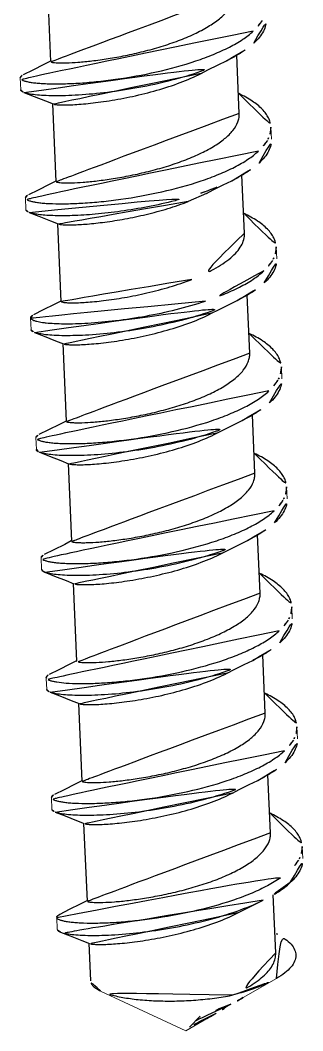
# Model space of a CAD drawing. Extents: x 16296675204 to 16296683393, y -37409618576 to -37409617244.
# Drawn here: x 16296676157.02 to 16296676161.57, y -37409618130.08 to -37409618113.81 of the extents above; entities that cross this region are included whole.
import ezdxf

# ---------------------------------------------------------------- set-up
doc = ezdxf.new("R2010")
doc.units = 0
doc.header["$LTSCALE"] = 10
doc.header["$MEASUREMENT"] = 0
doc.linetypes.add('ACAD_ISO02W100', pattern=[15, 12, -3])
doc.layers.get('0').update_dxf_attribs({"linetype": 'CONTINUOUS'})
doc.layers.add('虚线', color=8, linetype='ACAD_ISO02W100', lineweight=20)

msp = doc.modelspace()

# ---------------------------------------------------------------- linework, layer by layer
at = {"color": 7, "linetype": 'Continuous'}
for p, q in [((16296676157.450951, -37409618113.226112), (16296676157.50528, -37409618114.476593)), ((16296676160.544399, -37409618115.311722), (16296676160.5037, -37409618114.375137)), ((16296676157.42255, -37409618115.111633), (16296676157.54435, -37409618115.160637)), ((16296676157.53484, -37409618115.156807), (16296676157.58917, -37409618116.407288)), ((16296676160.628281, -37409618117.242416), (16296676160.58754, -37409618116.304619)), ((16296676160.01528, -37409618116.599564), (16296676159.72393, -37409618116.729362)), ((16296676157.502729, -37409618117.040848), (16296676157.628229, -37409618117.091316)), ((16296676157.618719, -37409618117.087502), (16296676157.67305, -37409618118.337982)), ((16296676160.71217, -37409618119.173111), (16296676160.671471, -37409618118.236443)), ((16296676157.586611, -37409618118.971542), (16296676157.71212, -37409618119.022018)), ((16296676157.7026, -37409618119.018204), (16296676157.756941, -37409618120.268677)), ((16296676160.796049, -37409618121.103798), (16296676160.75536, -37409618120.167343)), ((16296676157.6705, -37409618120.902237), (16296676157.796, -37409618120.952713)), ((16296676157.786489, -37409618120.948883), (16296676157.84082, -37409618122.199371)), ((16296676160.87993, -37409618123.034492), (16296676160.839211, -37409618122.097214)), ((16296676157.360161, -37409618122.655472), (16296676157.368589, -37409618122.673233)), ((16296676157.368589, -37409618122.673233), (16296676157.41239, -37409618122.698929)), ((16296676157.754379, -37409618122.832932), (16296676157.87989, -37409618122.883408)), ((16296676157.870371, -37409618122.879578), (16296676157.924709, -37409618124.130058)), ((16296676157.930731, -37409618124.136658), (16296676157.924709, -37409618124.130058)), ((16296676160.96382, -37409618124.965187), (16296676160.92312, -37409618124.028519)), ((16296676157.44409, -37409618124.410858), (16296676157.435659, -37409618124.393097)), ((16296676157.83827, -37409618124.763618), (16296676157.96377, -37409618124.814087)), ((16296676157.95426, -37409618124.810272), (16296676158.008591, -37409618126.060753)), ((16296676161.047701, -37409618126.895882), (16296676161.007021, -37409618125.959427)), ((16296676157.92215, -37409618126.694313), (16296676158.047661, -37409618126.744789)), ((16296676158.038139, -37409618126.740967), (16296676158.09247, -37409618127.991447)), ((16296676161.13159, -37409618128.826576), (16296676161.09091, -37409618127.890343)), ((16296676158.006041, -37409618128.625008), (16296676158.13154, -37409618128.675484)), ((16296676158.12203, -37409618128.671661), (16296676158.14826, -37409618129.275436)), ((16296676160.23414, -37409618129.731667), (16296676160.40694, -37409618129.651283)), ((16296676159.742479, -37409618130.021362), (16296676159.916969, -37409618129.843277)), ((16296676159.9499, -37409618129.865768), (16296676160.03895, -37409618129.823288)), ((16296676160.03895, -37409618129.823288), (16296676160.23414, -37409618129.731667)), ((16296676160.17186, -37409618129.799347), (16296676160.164619, -37409618129.803513)), ((16296676159.924021, -37409618129.878273), (16296676159.842581, -37409618129.917908)), ((16296676159.924021, -37409618129.878273), (16296676159.9499, -37409618129.865768))]:
    msp.add_line(p, q, dxfattribs=at)
for points in [[(16296676157.503441, -37409618114.472961), (16296676157.3972, -37409618114.52684), (16296676157.219669, -37409618114.615448), (16296676157.064501, -37409618114.691818)], [(16296676159.931391, -37409618114.668877), (16296676160.040689, -37409618114.613472), (16296676160.202181, -37409618114.532913), (16296676160.340771, -37409618114.464729)], [(16296676157.07683, -37409618114.976151), (16296676157.240219, -37409618115.039619), (16296676157.42255, -37409618115.111633)], [(16296676157.58732, -37409618116.403664), (16296676157.481079, -37409618116.457527), (16296676157.30356, -37409618116.546143), (16296676157.14838, -37409618116.622513)], [(16296676160.01528, -37409618116.599564), (16296676160.124571, -37409618116.544167), (16296676160.28607, -37409618116.463608), (16296676160.42465, -37409618116.395416)], [(16296676157.16074, -37409618116.906853), (16296676157.31827, -37409618116.968033), (16296676157.502729, -37409618117.040848)], [(16296676157.671209, -37409618118.334351), (16296676157.56496, -37409618118.388229), (16296676157.38744, -37409618118.476837), (16296676157.232269, -37409618118.5532)], [(16296676160.099159, -37409618118.530258), (16296676160.20846, -37409618118.474854), (16296676160.369949, -37409618118.394302), (16296676160.508539, -37409618118.326111)], [(16296676157.244619, -37409618118.837547), (16296676157.402149, -37409618118.898727), (16296676157.586611, -37409618118.971542)], [(16296676157.755091, -37409618120.265053), (16296676157.648849, -37409618120.318916), (16296676157.471331, -37409618120.407516), (16296676157.316151, -37409618120.483887)], [(16296676160.18305, -37409618120.460953), (16296676160.292339, -37409618120.405548), (16296676160.45384, -37409618120.324997), (16296676160.592421, -37409618120.256813)], [(16296676157.32851, -37409618120.768227), (16296676157.48604, -37409618120.829422), (16296676157.6705, -37409618120.902237)], [(16296676157.83898, -37409618122.19574), (16296676157.732731, -37409618122.249619), (16296676157.55521, -37409618122.338219), (16296676157.40004, -37409618122.414589)], [(16296676160.26693, -37409618122.391647), (16296676160.37623, -37409618122.336243), (16296676160.53772, -37409618122.255676), (16296676160.67631, -37409618122.1875)], [(16296676157.41239, -37409618122.698929), (16296676157.56992, -37409618122.760109), (16296676157.754379, -37409618122.832932)], [(16296676157.922859, -37409618124.126427), (16296676157.81662, -37409618124.180313), (16296676157.639099, -37409618124.268913), (16296676157.483919, -37409618124.345284)], [(16296676160.350821, -37409618124.322342), (16296676160.46011, -37409618124.266937), (16296676160.621611, -37409618124.186378), (16296676160.760189, -37409618124.118187)], [(16296676157.496281, -37409618124.629623), (16296676157.653799, -37409618124.690804), (16296676157.83827, -37409618124.763618)], [(16296676158.00675, -37409618126.057121), (16296676157.900499, -37409618126.111), (16296676157.72298, -37409618126.199608), (16296676157.56781, -37409618126.275978)], [(16296676160.4347, -37409618126.253029), (16296676160.544001, -37409618126.197632), (16296676160.70549, -37409618126.117073), (16296676160.84408, -37409618126.048889)], [(16296676157.58016, -37409618126.560318), (16296676157.73769, -37409618126.621498), (16296676157.92215, -37409618126.694313)], [(16296676158.09063, -37409618127.987823), (16296676157.98439, -37409618128.041687), (16296676157.80687, -37409618128.130302), (16296676157.65169, -37409618128.206673)], [(16296676160.518591, -37409618128.183723), (16296676160.62788, -37409618128.128326), (16296676160.789379, -37409618128.047768), (16296676160.927959, -37409618127.979584)], [(16296676157.664049, -37409618128.491013), (16296676157.821581, -37409618128.552193), (16296676158.006041, -37409618128.625008)]]:
    msp.add_lwpolyline(points, dxfattribs=at)
msp.add_arc((16296676160.211321, -37409618130.43354), 2.130513, 63.614215, 64.7460272, dxfattribs=at)
for points, knots in [([(16296676160.46051, -37409618113.381027), (16296676160.4615, -37409618113.403816), (16296676160.458469, -37409618113.450638), (16296676160.431761, -37409618113.546753), (16296676160.357241, -37409618113.667152), (16296676160.220091, -37409618113.798912), (16296676160.037519, -37409618113.923683), (16296676159.815689, -37409618114.039589), (16296676159.562571, -37409618114.144852), (16296676159.2876, -37409618114.237717), (16296676159.001209, -37409618114.316887), (16296676158.71439, -37409618114.381577), (16296676158.438181, -37409618114.431572), (16296676158.18321, -37409618114.467247), (16296676157.95936, -37409618114.489517), (16296676157.796261, -37409618114.498848), (16296676157.68779, -37409618114.500412), (16296676157.624941, -37409618114.499298), (16296676157.57513, -37409618114.49617), (16296676157.54244, -37409618114.49221), (16296676157.52285, -37409618114.487709), (16296676157.512939, -37409618114.484398), (16296676157.505449, -37409618114.480103), (16296676157.505289, -37409618114.476593)], [0, 0, 0, 0, 0.020473379, 0.041728798, 0.088965914, 0.145235111, 0.211407373, 0.286735407, 0.369456346, 0.45715445, 0.547003048, 0.635953711, 0.72089852, 0.798816075, 0.866904958, 0.922705167, 0.945348959, 0.964216136, 0.979137713, 0.990017197, 0.993933035, 0.996848199, 1, 1, 1, 1]), ([(16296676160.77853, -37409618114.180763), (16296676160.810659, -37409618114.151093), (16296676160.867941, -37409618114.091293), (16296676160.934059, -37409618113.993637), (16296676160.97328, -37409618113.894058), (16296676160.98033, -37409618113.826088), (16296676160.978901, -37409618113.793587)], [0, 0, 0, 0, 0.292041526, 0.550741374, 0.78281625, 1, 1, 1, 1]), ([(16296676160.9118, -37409618113.817146), (16296676160.9032, -37409618113.831902), (16296676160.862829, -37409618113.894096), (16296676160.812, -37409618113.949028), (16296676160.770149, -37409618113.987694)], [0, 0, 0, 0, 0.230554103, 1, 1, 1, 1]), ([(16296676160.770149, -37409618113.987694), (16296676160.71751, -37409618114.036324), (16296676160.593599, -37409618114.130013), (16296676160.37833, -37409618114.253326), (16296676160.1252, -37409618114.36821), (16296676159.736361, -37409618114.511383), (16296676159.20999, -37409618114.65332), (16296676158.669769, -37409618114.750893), (16296676158.245371, -37409618114.80246), (16296676157.95364, -37409618114.826591), (16296676157.69105, -37409618114.837669), (16296676157.493851, -37409618114.837044), (16296676157.356239, -37409618114.830383), (16296676157.269779, -37409618114.823212), (16296676157.195271, -37409618114.813789), (16296676157.13364, -37409618114.802681), (16296676157.084, -37409618114.789352), (16296676157.044491, -37409618114.774307), (16296676157.01693, -37409618114.754372), (16296676157.016251, -37409618114.73967)], [0, 0, 0, 0, 0.054597863, 0.117772364, 0.188714815, 0.266126351, 0.433268236, 0.603274144, 0.683953964, 0.758925557, 0.826238258, 0.884142891, 0.909099898, 0.931175109, 0.95025002, 0.966227437, 0.979060216, 0.988785799, 1, 1, 1, 1]), ([(16296676160.340771, -37409618114.464729), (16296676160.42527, -37409618114.42337), (16296676160.578501, -37409618114.339493), (16296676160.719561, -37409618114.235252), (16296676160.77853, -37409618114.180763)], [0, 0, 0, 0, 0.539521217, 1, 1, 1, 1]), ([(16296676157.076839, -37409618114.976151), (16296676157.101049, -37409618114.985489), (16296676157.161381, -37409618115.000504), (16296676157.26757, -37409618115.015953), (16296676157.40304, -37409618115.026398), (16296676157.565439, -37409618115.030937), (16296676157.75214, -37409618115.028709), (16296676158.04055, -37409618115.015289), (16296676158.43594, -37409618114.977623), (16296676158.932119, -37409618114.901077), (16296676159.43383, -37409618114.791344), (16296676159.907669, -37409618114.650711), (16296676160.20472, -37409618114.531319), (16296676160.340771, -37409618114.464729)], [0, 0, 0, 0, 0.023274835, 0.055459237, 0.096230148, 0.145031457, 0.201128559, 0.263646902, 0.403927526, 0.557104088, 0.713663413, 0.864151134, 1, 1, 1, 1]), ([(16296676157.016251, -37409618114.73967), (16296676157.01606, -37409618114.735649), (16296676157.018431, -37409618114.726486), (16296676157.02845, -37409618114.714371), (16296676157.044201, -37409618114.702461), (16296676157.057131, -37409618114.695419), (16296676157.064501, -37409618114.691818)], [0, 0, 0, 0, 0.169903477, 0.38015767, 0.653504715, 1, 1, 1, 1]), ([(16296676159.931391, -37409618114.668869), (16296676159.82242, -37409618114.724541), (16296676159.58761, -37409618114.82489), (16296676159.21699, -37409618114.945061), (16296676158.833059, -37409618115.040352), (16296676158.516159, -37409618115.099548), (16296676158.276291, -37409618115.13414), (16296676158.114229, -37409618115.153069), (16296676157.96801, -37409618115.166077), (16296676157.840219, -37409618115.173653), (16296676157.73308, -37409618115.176437), (16296676157.648529, -37409618115.175034), (16296676157.592819, -37409618115.171043), (16296676157.56081, -37409618115.165672), (16296676157.54903, -37409618115.162529), (16296676157.544359, -37409618115.160629)], [0, 0, 0, 0, 0.149149321, 0.310484672, 0.474509807, 0.630988682, 0.703233264, 0.769884543, 0.829849333, 0.882139273, 0.925907836, 0.960437192, 0.985216736, 0.99385246, 1, 1, 1, 1]), ([(16296676157.024639, -37409618114.932716), (16296676157.02482, -37409618114.936729), (16296676157.02799, -37409618114.945633), (16296676157.039, -37409618114.956833), (16296676157.05571, -37409618114.967323), (16296676157.069189, -37409618114.973198), (16296676157.076839, -37409618114.976151)], [0, 0, 0, 0, 0.170000844, 0.380271754, 0.653548251, 1, 1, 1, 1]), ([(16296676160.538441, -37409618114.994339), (16296676160.612761, -37409618115.029663), (16296676160.746269, -37409618115.102203), (16296676160.89049, -37409618115.21508), (16296676160.973391, -37409618115.311707), (16296676161.01738, -37409618115.383034), (16296676161.045481, -37409618115.456299), (16296676161.05331, -37409618115.506554), (16296676161.054399, -37409618115.531219)], [0, 0, 0, 0, 0.316990066, 0.583646465, 0.699612004, 0.805856751, 0.904870208, 1, 1, 1, 1]), ([(16296676160.54439, -37409618115.311722), (16296676160.54537, -37409618115.334518), (16296676160.54237, -37409618115.381332), (16296676160.51564, -37409618115.477432), (16296676160.441139, -37409618115.597847), (16296676160.30398, -37409618115.729607), (16296676160.12141, -37409618115.854378), (16296676159.89957, -37409618115.970284), (16296676159.64645, -37409618116.075546), (16296676159.371481, -37409618116.168404), (16296676159.0851, -37409618116.247581), (16296676158.798281, -37409618116.312271), (16296676158.52206, -37409618116.362267), (16296676158.26709, -37409618116.397949), (16296676158.04324, -37409618116.420219), (16296676157.88014, -37409618116.429527), (16296676157.771681, -37409618116.431107), (16296676157.70882, -37409618116.429993), (16296676157.659019, -37409618116.426857), (16296676157.626329, -37409618116.422913), (16296676157.606741, -37409618116.418404), (16296676157.59683, -37409618116.415092), (16296676157.589319, -37409618116.410797), (16296676157.58917, -37409618116.407288)], [0, 0, 0, 0, 0.020473109, 0.041728852, 0.088964898, 0.145233819, 0.211407294, 0.286736722, 0.36945788, 0.457155013, 0.547002835, 0.63595387, 0.720899785, 0.798817581, 0.86690496, 0.922702885, 0.945351231, 0.964212898, 0.979139644, 0.990015343, 0.993929586, 0.996847636, 1, 1, 1, 1]), ([(16296676161.054399, -37409618115.531219), (16296676161.055691, -37409618115.560593), (16296676161.05027, -37409618115.62159), (16296676161.03006, -37409618115.679207), (16296676161.01692, -37409618115.707359)], [0, 0, 0, 0, 0.486192478, 1, 1, 1, 1]), ([(16296676160.862419, -37409618116.111458), (16296676160.894529, -37409618116.081802), (16296676160.95178, -37409618116.022034), (16296676161.017891, -37409618115.924431), (16296676161.057119, -37409618115.824913), (16296676161.064199, -37409618115.756973), (16296676161.06279, -37409618115.724487)], [0, 0, 0, 0, 0.292048077, 0.550747257, 0.782820688, 1, 1, 1, 1]), ([(16296676160.996719, -37409618115.746048), (16296676160.98811, -37409618115.760963), (16296676160.947559, -37409618115.823868), (16296676160.89629, -37409618115.879356), (16296676160.854031, -37409618115.918388)], [0, 0, 0, 0, 0.230375107, 1, 1, 1, 1]), ([(16296676161.01692, -37409618115.707359), (16296676161.015409, -37409618115.710602), (16296676161.009109, -37409618115.723717), (16296676161.002211, -37409618115.736549), (16296676160.996719, -37409618115.746048)], [0, 0, 0, 0, 0.245966155, 1, 1, 1, 1]), ([(16296676160.854031, -37409618115.918388), (16296676160.80139, -37409618115.967018), (16296676160.677469, -37409618116.060722), (16296676160.46217, -37409618116.184036), (16296676160.209, -37409618116.298927), (16296676159.82012, -37409618116.442123), (16296676159.29372, -37409618116.584053), (16296676158.753469, -37409618116.681618), (16296676158.32906, -37409618116.73317), (16296676158.037331, -37409618116.757301), (16296676157.774759, -37409618116.768356), (16296676157.577591, -37409618116.767738), (16296676157.440001, -37409618116.76107), (16296676157.353559, -37409618116.753899), (16296676157.27907, -37409618116.744469), (16296676157.217461, -37409618116.73336), (16296676157.16783, -37409618116.720016), (16296676157.12833, -37409618116.704987), (16296676157.10079, -37409618116.685043), (16296676157.10013, -37409618116.670326)], [0, 0, 0, 0, 0.054600543, 0.117783657, 0.188737132, 0.266159541, 0.433309613, 0.60331789, 0.684002339, 0.758972711, 0.826278771, 0.884173677, 0.909125167, 0.931195935, 0.950266523, 0.966240412, 0.979069487, 0.988791659, 1, 1, 1, 1]), ([(16296676160.42465, -37409618116.395416), (16296676160.50914, -37409618116.354073), (16296676160.66238, -37409618116.270187), (16296676160.803431, -37409618116.165947), (16296676160.862419, -37409618116.111458)], [0, 0, 0, 0, 0.53945091, 1, 1, 1, 1]), ([(16296676159.924601, -37409618116.596283), (16296676159.969549, -37409618116.581306), (16296676160.13924, -37409618116.522217), (16296676160.305799, -37409618116.45359), (16296676160.42465, -37409618116.395416)], [0, 0, 0, 0, 0.263643768, 1, 1, 1, 1]), ([(16296676157.10013, -37409618116.670326), (16296676157.099951, -37409618116.666321), (16296676157.102329, -37409618116.657173), (16296676157.112341, -37409618116.64505), (16296676157.12809, -37409618116.633148), (16296676157.14102, -37409618116.626106), (16296676157.14838, -37409618116.622513)], [0, 0, 0, 0, 0.169915353, 0.380200073, 0.6535533, 1, 1, 1, 1]), ([(16296676157.160749, -37409618116.906853), (16296676157.18083, -37409618116.914597), (16296676157.229639, -37409618116.927658), (16296676157.31465, -37409618116.941879), (16296676157.42141, -37409618116.952652), (16296676157.60317, -37409618116.962181), (16296676157.87344, -37409618116.96022), (16296676158.239031, -37409618116.937073), (16296676158.646391, -37409618116.89035), (16296676159.075609, -37409618116.819038), (16296676159.505751, -37409618116.723358), (16296676159.787741, -37409618116.641861), (16296676159.924601, -37409618116.596283)], [0, 0, 0, 0, 0.023014529, 0.053783274, 0.092115092, 0.13766088, 0.248319327, 0.380822512, 0.529134388, 0.68649583, 0.845784146, 1, 1, 1, 1]), ([(16296676159.72393, -37409618116.729362), (16296676159.61511, -37409618116.771896), (16296676159.390579, -37409618116.848503), (16296676159.048071, -37409618116.940529), (16296676158.708719, -37409618117.011833), (16296676158.3913, -37409618117.062317), (16296676158.148371, -37409618117.089378), (16296676157.97821, -37409618117.101501), (16296676157.873079, -37409618117.106018), (16296676157.785061, -37409618117.106949), (16296676157.715401, -37409618117.104759), (16296676157.66925, -37409618117.100723), (16296676157.64237, -37409618117.095802), (16296676157.632311, -37409618117.092979), (16296676157.628241, -37409618117.091316)], [0, 0, 0, 0, 0.163619595, 0.331822259, 0.496383853, 0.648977094, 0.781754885, 0.838514165, 0.887839372, 0.92908934, 0.961746733, 0.985430199, 0.993851252, 1, 1, 1, 1]), ([(16296676157.108521, -37409618116.863426), (16296676157.108709, -37409618116.867447), (16296676157.111891, -37409618116.876343), (16296676157.12291, -37409618116.887543), (16296676157.13962, -37409618116.898033), (16296676157.153099, -37409618116.9039), (16296676157.160749, -37409618116.906853)], [0, 0, 0, 0, 0.169972294, 0.380251106, 0.653586153, 1, 1, 1, 1]), ([(16296676160.6213, -37409618116.924553), (16296676160.69578, -37409618116.9599), (16296676160.82958, -37409618117.032494), (16296676160.974131, -37409618117.145531), (16296676161.057199, -37409618117.242287), (16296676161.101271, -37409618117.313721), (16296676161.1294, -37409618117.387093), (16296676161.137211, -37409618117.437424), (16296676161.13829, -37409618117.46212)], [0, 0, 0, 0, 0.317069623, 0.583760876, 0.699715129, 0.805931528, 0.904908301, 1, 1, 1, 1]), ([(16296676160.628281, -37409618117.242416), (16296676160.62973, -37409618117.275841), (16296676160.621469, -37409618117.346161), (16296676160.57732, -37409618117.448318), (16296676160.503901, -37409618117.547821), (16296676160.40332, -37409618117.644249), (16296676160.277611, -37409618117.737198), (16296676160.07151, -37409618117.860207), (16296676159.899469, -37409618117.936996), (16296676159.77846, -37409618117.984306)], [0, 0, 0, 0, 0.084468713, 0.175528037, 0.278039555, 0.394648873, 0.526115147, 0.671938529, 1, 1, 1, 1]), ([(16296676161.13829, -37409618117.46212), (16296676161.139549, -37409618117.491287), (16296676161.134199, -37409618117.551826), (16296676161.11425, -37409618117.609062), (16296676161.10128, -37409618117.637032)], [0, 0, 0, 0, 0.486351794, 1, 1, 1, 1]), ([(16296676161.10128, -37409618117.637032), (16296676161.09963, -37409618117.640602), (16296676161.09271, -37409618117.655037), (16296676161.085079, -37409618117.669128), (16296676161.07897, -37409618117.67955)], [0, 0, 0, 0, 0.245565464, 1, 1, 1, 1]), ([(16296676160.946301, -37409618118.042152), (16296676160.97843, -37409618118.012466), (16296676161.035721, -37409618117.952667), (16296676161.101839, -37409618117.855011), (16296676161.14106, -37409618117.755417), (16296676161.1481, -37409618117.687439), (16296676161.146669, -37409618117.654953)], [0, 0, 0, 0, 0.292051707, 0.550748806, 0.782818398, 1, 1, 1, 1]), ([(16296676161.07897, -37409618117.67955), (16296676161.070379, -37409618117.694206), (16296676161.030121, -37409618117.756012), (16296676160.979549, -37409618117.810623), (16296676160.93792, -37409618117.849083)], [0, 0, 0, 0, 0.230654947, 1, 1, 1, 1]), ([(16296676160.93792, -37409618117.849083), (16296676160.884621, -37409618117.898323), (16296676160.75898, -37409618117.993103), (16296676160.540541, -37409618118.11763), (16296676160.28356, -37409618118.233513), (16296676160.097879, -37409618118.301338), (16296676160.000099, -37409618118.3339)], [0, 0, 0, 0, 0.204888905, 0.442210902, 0.708951981, 1, 1, 1, 1]), ([(16296676159.77846, -37409618117.984306), (16296676159.66304, -37409618118.029427), (16296676159.42485, -37409618118.110008), (16296676159.06233, -37409618118.205299), (16296676158.70591, -37409618118.277359), (16296676158.42238, -37409618118.319687), (16296676158.21534, -37409618118.342346), (16296676158.08079, -37409618118.353477), (16296676157.96303, -37409618118.359863), (16296676157.86396, -37409618118.36203), (16296676157.78496, -37409618118.360558), (16296676157.7276, -37409618118.356331), (16296676157.69305, -37409618118.350349), (16296676157.677191, -37409618118.344292), (16296676157.67314, -37409618118.339882), (16296676157.673059, -37409618118.337982)], [0, 0, 0, 0, 0.172480272, 0.34952702, 0.521413894, 0.678347525, 0.748337476, 0.811271997, 0.866244616, 0.912441095, 0.949215814, 0.976059777, 0.99272841, 0.997353392, 1, 1, 1, 1]), ([(16296676160.508539, -37409618118.326111), (16296676160.593031, -37409618118.28476), (16296676160.746269, -37409618118.200867), (16296676160.88732, -37409618118.096642), (16296676160.946301, -37409618118.042152)], [0, 0, 0, 0, 0.539499968, 1, 1, 1, 1]), ([(16296676160.000099, -37409618118.3339), (16296676159.845449, -37409618118.385406), (16296676159.526621, -37409618118.475807), (16296676159.04245, -37409618118.577919), (16296676158.56629, -37409618118.649139), (16296676158.187559, -37409618118.684288), (16296676157.91094, -37409618118.696953), (16296676157.73094, -37409618118.699211), (16296676157.573299, -37409618118.69516), (16296676157.457161, -37409618118.686798), (16296676157.37739, -37409618118.67704), (16296676157.32777, -37409618118.668983), (16296676157.28532, -37409618118.659927), (16296676157.25016, -37409618118.649979), (16296676157.22233, -37409618118.639282), (16296676157.201851, -37409618118.627869), (16296676157.18828, -37409618118.615646), (16296676157.184231, -37409618118.605553), (16296676157.184019, -37409618118.601059)], [0, 0, 0, 0, 0.169969886, 0.345127085, 0.515660394, 0.671738197, 0.74149642, 0.804356511, 0.859406159, 0.905882318, 0.925710051, 0.943188311, 0.958273757, 0.970953616, 0.981258983, 0.989287038, 0.995306043, 1, 1, 1, 1]), ([(16296676157.244631, -37409618118.837547), (16296676157.268841, -37409618118.846893), (16296676157.32918, -37409618118.8619), (16296676157.43539, -37409618118.877342), (16296676157.570869, -37409618118.887787), (16296676157.73328, -37409618118.892319), (16296676157.92, -37409618118.890091), (16296676158.20841, -37409618118.876663), (16296676158.6038, -37409618118.838997), (16296676159.09996, -37409618118.762451), (16296676159.60165, -37409618118.652702), (16296676160.07548, -37409618118.512093), (16296676160.372499, -37409618118.3927), (16296676160.508539, -37409618118.326111)], [0, 0, 0, 0, 0.023277942, 0.0554649, 0.096239823, 0.145048108, 0.201149802, 0.263671785, 0.403950559, 0.557120703, 0.713681163, 0.864163486, 1, 1, 1, 1]), ([(16296676157.184019, -37409618118.601059), (16296676157.18383, -37409618118.597038), (16296676157.186199, -37409618118.587891), (16296676157.196211, -37409618118.575752), (16296676157.211969, -37409618118.56385), (16296676157.224899, -37409618118.556808), (16296676157.232269, -37409618118.5532)], [0, 0, 0, 0, 0.169906992, 0.380145026, 0.653498445, 1, 1, 1, 1]), ([(16296676160.099159, -37409618118.530258), (16296676159.990191, -37409618118.58593), (16296676159.755381, -37409618118.686279), (16296676159.38475, -37409618118.80645), (16296676159.00082, -37409618118.901741), (16296676158.68391, -37409618118.96093), (16296676158.44404, -37409618118.995529), (16296676158.281981, -37409618119.014458), (16296676158.135759, -37409618119.027473), (16296676158.007971, -37409618119.035027), (16296676157.900841, -37409618119.037827), (16296676157.81629, -37409618119.036423), (16296676157.76058, -37409618119.032433), (16296676157.72858, -37409618119.027046), (16296676157.716789, -37409618119.023911), (16296676157.71212, -37409618119.022018)], [0, 0, 0, 0, 0.149150169, 0.310486837, 0.474513135, 0.630992301, 0.703238111, 0.769888065, 0.829853885, 0.882142426, 0.925910121, 0.960439367, 0.985215964, 0.993851966, 1, 1, 1, 1]), ([(16296676157.19241, -37409618118.794128), (16296676157.192591, -37409618118.798141), (16296676157.19578, -37409618118.80703), (16296676157.206791, -37409618118.81823), (16296676157.223499, -37409618118.82872), (16296676157.23698, -37409618118.834587), (16296676157.244631, -37409618118.837547)], [0, 0, 0, 0, 0.170001417, 0.38031259, 0.653588561, 1, 1, 1, 1]), ([(16296676160.70624, -37409618118.855743), (16296676160.78055, -37409618118.891068), (16296676160.914049, -37409618118.963593), (16296676161.05827, -37409618119.076477), (16296676161.14115, -37409618119.173103), (16296676161.185141, -37409618119.2444), (16296676161.21324, -37409618119.317657), (16296676161.221069, -37409618119.367897), (16296676161.22216, -37409618119.39257)], [0, 0, 0, 0, 0.317000232, 0.583666773, 0.699629161, 0.805867642, 0.904875914, 1, 1, 1, 1]), ([(16296676160.712151, -37409618119.173111), (16296676160.71315, -37409618119.1959), (16296676160.71014, -37409618119.242722), (16296676160.683399, -37409618119.338821), (16296676160.60891, -37409618119.459244), (16296676160.47175, -37409618119.590988), (16296676160.289181, -37409618119.715767), (16296676160.067341, -37409618119.831673), (16296676159.81422, -37409618119.936928), (16296676159.539249, -37409618120.029793), (16296676159.252871, -37409618120.108963), (16296676158.966049, -37409618120.17366), (16296676158.689831, -37409618120.223663), (16296676158.43486, -37409618120.259331), (16296676158.21101, -37409618120.281609), (16296676158.047911, -37409618120.290916), (16296676157.939449, -37409618120.292503), (16296676157.876591, -37409618120.291367), (16296676157.82679, -37409618120.288254), (16296676157.7941, -37409618120.284286), (16296676157.774509, -37409618120.279778), (16296676157.764601, -37409618120.276482), (16296676157.75709, -37409618120.272186), (16296676157.756941, -37409618120.268677)], [0, 0, 0, 0, 0.020473002, 0.041729138, 0.088965208, 0.145233793, 0.211406747, 0.286736229, 0.369457741, 0.457155141, 0.54700295, 0.635953768, 0.720899608, 0.798817914, 0.866905807, 0.922703783, 0.945350945, 0.964213393, 0.979140238, 0.990015267, 0.993930377, 0.996848763, 1, 1, 1, 1]), ([(16296676161.22216, -37409618119.39257), (16296676161.223459, -37409618119.421867), (16296676161.218081, -37409618119.482697), (16296676161.19799, -37409618119.540169), (16296676161.184919, -37409618119.56826)], [0, 0, 0, 0, 0.486262534, 1, 1, 1, 1]), ([(16296676161.184919, -37409618119.56826), (16296676161.18334, -37409618119.571648), (16296676161.176769, -37409618119.585327), (16296676161.169559, -37409618119.598717), (16296676161.163811, -37409618119.60862)], [0, 0, 0, 0, 0.245792502, 1, 1, 1, 1]), ([(16296676161.03019, -37409618119.972847), (16296676161.062309, -37409618119.943176), (16296676161.119591, -37409618119.883377), (16296676161.185711, -37409618119.785744), (16296676161.22493, -37409618119.686157), (16296676161.231991, -37409618119.618187), (16296676161.230551, -37409618119.585709)], [0, 0, 0, 0, 0.292042019, 0.550739331, 0.782814934, 1, 1, 1, 1]), ([(16296676161.163811, -37409618119.60862), (16296676161.155199, -37409618119.623421), (16296676161.114771, -37409618119.685867), (16296676161.063789, -37409618119.740982), (16296676161.021799, -37409618119.779778)], [0, 0, 0, 0, 0.230493294, 1, 1, 1, 1]), ([(16296676161.021799, -37409618119.779778), (16296676160.96916, -37409618119.8284), (16296676160.845249, -37409618119.922096), (16296676160.62999, -37409618120.045403), (16296676160.37685, -37409618120.160294), (16296676159.988001, -37409618120.303459), (16296676159.46163, -37409618120.445396), (16296676158.921419, -37409618120.542976), (16296676158.497009, -37409618120.594543), (16296676158.20528, -37409618120.618683), (16296676157.94269, -37409618120.629753), (16296676157.745489, -37409618120.62912), (16296676157.607889, -37409618120.622467), (16296676157.521429, -37409618120.615303), (16296676157.44693, -37409618120.605873), (16296676157.3853, -37409618120.594757), (16296676157.335661, -37409618120.581429), (16296676157.296141, -37409618120.566399), (16296676157.268579, -37409618120.546463), (16296676157.2679, -37409618120.531754)], [0, 0, 0, 0, 0.054597986, 0.117772217, 0.188715866, 0.266129497, 0.433272362, 0.603276075, 0.683956074, 0.75892818, 0.826240366, 0.884144047, 0.90910043, 0.931175064, 0.950249452, 0.966226519, 0.979059587, 0.988785469, 1, 1, 1, 1]), ([(16296676160.592421, -37409618120.256813), (16296676160.67692, -37409618120.215446), (16296676160.83016, -37409618120.131561), (16296676160.97121, -37409618120.027328), (16296676161.03019, -37409618119.972847)], [0, 0, 0, 0, 0.539524449, 1, 1, 1, 1]), ([(16296676157.32851, -37409618120.768227), (16296676157.35273, -37409618120.77758), (16296676157.413071, -37409618120.792587), (16296676157.51927, -37409618120.808037), (16296676157.654739, -37409618120.818481), (16296676157.817141, -37409618120.823013), (16296676158.003851, -37409618120.820793), (16296676158.29224, -37409618120.807373), (16296676158.68763, -37409618120.769699), (16296676159.1838, -37409618120.693153), (16296676159.685499, -37409618120.583412), (16296676160.15933, -37409618120.442787), (16296676160.456381, -37409618120.323387), (16296676160.592421, -37409618120.256813)], [0, 0, 0, 0, 0.023277451, 0.055464633, 0.09623774, 0.14503984, 0.201136904, 0.263654313, 0.403933677, 0.557110773, 0.713667872, 0.864152084, 1, 1, 1, 1]), ([(16296676157.2679, -37409618120.531754), (16296676157.267719, -37409618120.527733), (16296676157.27009, -37409618120.518578), (16296676157.2801, -37409618120.506447), (16296676157.295851, -37409618120.494537), (16296676157.308781, -37409618120.487503), (16296676157.316151, -37409618120.483887)], [0, 0, 0, 0, 0.16990336, 0.380157728, 0.653503805, 1, 1, 1, 1]), ([(16296676160.18305, -37409618120.460953), (16296676160.07408, -37409618120.516617), (16296676159.83927, -37409618120.616966), (16296676159.468639, -37409618120.737137), (16296676159.084709, -37409618120.832428), (16296676158.767799, -37409618120.891617), (16296676158.527929, -37409618120.926224), (16296676158.36586, -37409618120.945152), (16296676158.219641, -37409618120.95816), (16296676158.09186, -37409618120.965736), (16296676157.98472, -37409618120.968513), (16296676157.900169, -37409618120.967117), (16296676157.844469, -37409618120.96312), (16296676157.81246, -37409618120.957764), (16296676157.80068, -37409618120.954613), (16296676157.796009, -37409618120.952713)], [0, 0, 0, 0, 0.149151547, 0.310488778, 0.474514623, 0.630994236, 0.703239379, 0.769892041, 0.82985295, 0.88214777, 0.925908982, 0.960442813, 0.985217861, 0.993857596, 1, 1, 1, 1]), ([(16296676157.276291, -37409618120.724777), (16296676157.27647, -37409618120.728798), (16296676157.27964, -37409618120.737694), (16296676157.290649, -37409618120.748909), (16296676157.307369, -37409618120.759407), (16296676157.32086, -37409618120.765282), (16296676157.32851, -37409618120.768227)], [0, 0, 0, 0, 0.169972429, 0.380207642, 0.653495903, 1, 1, 1, 1]), ([(16296676160.789841, -37409618120.786301), (16296676160.864189, -37409618120.821617), (16296676160.99777, -37409618120.894173), (16296676161.142071, -37409618121.007088), (16296676161.22501, -37409618121.103737), (16296676161.26903, -37409618121.175087), (16296676161.297131, -37409618121.248383), (16296676161.30497, -37409618121.298653), (16296676161.306049, -37409618121.323334)], [0, 0, 0, 0, 0.31700398, 0.58366878, 0.699633119, 0.805873057, 0.904878898, 1, 1, 1, 1]), ([(16296676160.796049, -37409618121.103798), (16296676160.797041, -37409618121.126587), (16296676160.794001, -37409618121.173409), (16296676160.767309, -37409618121.269524), (16296676160.69278, -37409618121.389923), (16296676160.55563, -37409618121.521683), (16296676160.37306, -37409618121.646446), (16296676160.15123, -37409618121.76236), (16296676159.898109, -37409618121.867622), (16296676159.623131, -37409618121.960487), (16296676159.33675, -37409618122.039658), (16296676159.049931, -37409618122.104347), (16296676158.77371, -37409618122.154343), (16296676158.518749, -37409618122.190033), (16296676158.294901, -37409618122.212303), (16296676158.1318, -37409618122.221619), (16296676158.023331, -37409618122.22319), (16296676157.96047, -37409618122.222069), (16296676157.910669, -37409618122.218941), (16296676157.877979, -37409618122.214989), (16296676157.858391, -37409618122.21048), (16296676157.84848, -37409618122.207169), (16296676157.840981, -37409618122.202881), (16296676157.84082, -37409618122.199371)], [0, 0, 0, 0, 0.020473564, 0.04172826, 0.088965556, 0.145235416, 0.211408292, 0.286736393, 0.36945677, 0.457154207, 0.547002859, 0.635953903, 0.72089867, 0.798815541, 0.866903441, 0.922703135, 0.9453491, 0.964214973, 0.979136713, 0.990017623, 0.993931108, 0.99684619, 1, 1, 1, 1]), ([(16296676161.306049, -37409618121.323334), (16296676161.307341, -37409618121.352661), (16296676161.301941, -37409618121.413559), (16296676161.28179, -37409618121.471092), (16296676161.26869, -37409618121.499207)], [0, 0, 0, 0, 0.486228803, 1, 1, 1, 1]), ([(16296676161.114071, -37409618121.903542), (16296676161.146179, -37409618121.873878), (16296676161.203449, -37409618121.814102), (16296676161.26956, -37409618121.716492), (16296676161.308781, -37409618121.616959), (16296676161.315861, -37409618121.549019), (16296676161.31444, -37409618121.516541)], [0, 0, 0, 0, 0.292052229, 0.550751429, 0.782822512, 1, 1, 1, 1]), ([(16296676161.247841, -37409618121.539047), (16296676161.239241, -37409618121.553871), (16296676161.19879, -37409618121.616417), (16296676161.147739, -37409618121.671623), (16296676161.10568, -37409618121.710472)], [0, 0, 0, 0, 0.23046739, 1, 1, 1, 1]), ([(16296676161.26869, -37409618121.499207), (16296676161.26713, -37409618121.502548), (16296676161.260639, -37409618121.51606), (16296676161.253519, -37409618121.529266), (16296676161.247841, -37409618121.539047)], [0, 0, 0, 0, 0.245845959, 1, 1, 1, 1]), ([(16296676161.10568, -37409618121.710472), (16296676161.05304, -37409618121.759102), (16296676160.92911, -37409618121.852814), (16296676160.7138, -37409618121.976143), (16296676160.460621, -37409618122.091026), (16296676160.071711, -37409618122.234207), (16296676159.54529, -37409618122.376137), (16296676159.00503, -37409618122.473717), (16296676158.580601, -37409618122.525261), (16296676158.288879, -37409618122.549393), (16296676158.02632, -37409618122.56044), (16296676157.829149, -37409618122.559807), (16296676157.69158, -37409618122.553146), (16296676157.60515, -37409618122.545967), (16296676157.530661, -37409618122.536537), (16296676157.469061, -37409618122.525429), (16296676157.419451, -37409618122.512093), (16296676157.379959, -37409618122.497063), (16296676157.35243, -37409618122.477089), (16296676157.351789, -37409618122.462402)], [0, 0, 0, 0, 0.054603244, 0.117790983, 0.188748185, 0.266174072, 0.433328141, 0.603342662, 0.684027826, 0.758996965, 0.826299971, 0.88419148, 0.909141168, 0.931210114, 0.950278412, 0.96625021, 0.979076455, 0.988795864, 1, 1, 1, 1]), ([(16296676160.67631, -37409618122.1875), (16296676160.760799, -37409618122.146141), (16296676160.91404, -37409618122.062263), (16296676161.05509, -37409618121.958023), (16296676161.114071, -37409618121.903542)], [0, 0, 0, 0, 0.539494874, 1, 1, 1, 1]), ([(16296676157.412411, -37409618122.698929), (16296676157.436621, -37409618122.708282), (16296676157.496969, -37409618122.723282), (16296676157.60318, -37409618122.738739), (16296676157.738661, -37409618122.749168), (16296676157.90107, -37409618122.753708), (16296676158.08778, -37409618122.75148), (16296676158.376181, -37409618122.738037), (16296676158.77157, -37409618122.700394), (16296676159.26774, -37409618122.62384), (16296676159.76944, -37409618122.514076), (16296676160.24325, -37409618122.373466), (16296676160.54027, -37409618122.254082), (16296676160.67631, -37409618122.1875)], [0, 0, 0, 0, 0.023283223, 0.05546621, 0.09624573, 0.145052013, 0.201149906, 0.263670519, 0.403945888, 0.55712444, 0.713687283, 0.864163515, 1, 1, 1, 1]), ([(16296676157.351789, -37409618122.462402), (16296676157.35161, -37409618122.458382), (16296676157.353991, -37409618122.449242), (16296676157.36401, -37409618122.437119), (16296676157.379749, -37409618122.425217), (16296676157.39267, -37409618122.41819), (16296676157.40004, -37409618122.414589)], [0, 0, 0, 0, 0.16992357, 0.38022582, 0.65358107, 1, 1, 1, 1]), ([(16296676160.26693, -37409618122.391647), (16296676160.157961, -37409618122.447319), (16296676159.923149, -37409618122.547661), (16296676159.55254, -37409618122.667831), (16296676159.16861, -37409618122.763123), (16296676158.851709, -37409618122.822311), (16296676158.611839, -37409618122.856911), (16296676158.44978, -37409618122.875839), (16296676158.30356, -37409618122.888847), (16296676158.17577, -37409618122.896423), (16296676158.06863, -37409618122.899208), (16296676157.984079, -37409618122.897812), (16296676157.92836, -37409618122.893806), (16296676157.896351, -37409618122.888443), (16296676157.88456, -37409618122.8853), (16296676157.87989, -37409618122.883408)], [0, 0, 0, 0, 0.149146896, 0.310480309, 0.47450344, 0.630980145, 0.703226469, 0.769875206, 0.829841981, 0.882131615, 0.92589884, 0.960430965, 0.98521186, 0.9938523, 1, 1, 1, 1]), ([(16296676160.872919, -37409618122.716614), (16296676160.947399, -37409618122.751961), (16296676161.081209, -37409618122.824547), (16296676161.22576, -37409618122.937576), (16296676161.30884, -37409618123.034348), (16296676161.352909, -37409618123.105766), (16296676161.38105, -37409618123.179138), (16296676161.388861, -37409618123.229462), (16296676161.38994, -37409618123.254173)], [0, 0, 0, 0, 0.317074859, 0.583767401, 0.69972188, 0.805937477, 0.904912273, 1, 1, 1, 1]), ([(16296676160.879919, -37409618123.034492), (16296676160.88089, -37409618123.056648), (16296676160.878111, -37409618123.102097), (16296676160.853029, -37409618123.195312), (16296676160.78293, -37409618123.312363), (16296676160.65307, -37409618123.440979), (16296676160.51362, -37409618123.539284), (16296676160.382931, -37409618123.615303), (16296676160.23251, -37409618123.692581), (16296676160.02631, -37409618123.781258), (16296676159.761971, -37409618123.873917), (16296676159.484819, -37409618123.953819), (16296676159.20492, -37409618124.020142), (16296676158.93244, -37409618124.072548), (16296676158.677311, -37409618124.111237), (16296676158.44886, -37409618124.13694), (16296676158.278959, -37409618124.149223), (16296676158.16264, -37409618124.153282), (16296676158.09203, -37409618124.153801), (16296676158.03351, -37409618124.152237), (16296676157.98744, -37409618124.149033), (16296676157.954519, -37409618124.144287), (16296676157.93679, -37409618124.139877), (16296676157.930731, -37409618124.136658)], [0, 0, 0, 0, 0.019949674, 0.040622226, 0.086348835, 0.140533423, 0.204107457, 0.239292727, 0.276520643, 0.356191232, 0.440992957, 0.528376955, 0.61556515, 0.699693723, 0.777943317, 0.847660759, 0.90646861, 0.931142014, 0.952365898, 0.969972679, 0.983823942, 0.993829037, 1, 1, 1, 1]), ([(16296676161.38994, -37409618123.254173), (16296676161.391211, -37409618123.28334), (16296676161.38586, -37409618123.343903), (16296676161.36591, -37409618123.401138), (16296676161.35294, -37409618123.429123)], [0, 0, 0, 0, 0.486349005, 1, 1, 1, 1]), ([(16296676161.19796, -37409618123.834229), (16296676161.23008, -37409618123.804558), (16296676161.287359, -37409618123.744759), (16296676161.353491, -37409618123.64711), (16296676161.3927, -37409618123.547523), (16296676161.399759, -37409618123.479553), (16296676161.398319, -37409618123.447052)], [0, 0, 0, 0, 0.292045552, 0.550743366, 0.782816347, 1, 1, 1, 1]), ([(16296676161.33061, -37409618123.471649), (16296676161.322029, -37409618123.486313), (16296676161.281771, -37409618123.548103), (16296676161.231199, -37409618123.602707), (16296676161.189569, -37409618123.641167)], [0, 0, 0, 0, 0.230656596, 1, 1, 1, 1]), ([(16296676161.35294, -37409618123.429123), (16296676161.35128, -37409618123.432693), (16296676161.34436, -37409618123.447128), (16296676161.33672, -37409618123.461227), (16296676161.33061, -37409618123.471649)], [0, 0, 0, 0, 0.245563423, 1, 1, 1, 1]), ([(16296676161.189569, -37409618123.641167), (16296676161.138781, -37409618123.68808), (16296676161.0198, -37409618123.778664), (16296676160.813511, -37409618123.898438), (16296676160.571341, -37409618124.010406), (16296676160.19887, -37409618124.150848), (16296676159.69208, -37409618124.292023), (16296676159.169279, -37409618124.391312), (16296676158.75449, -37409618124.446136), (16296676158.464939, -37409618124.473579), (16296676158.20026, -37409618124.488487), (16296676157.967331, -37409618124.49189), (16296676157.772261, -37409618124.48497), (16296676157.63582, -37409618124.471359), (16296676157.54977, -37409618124.455299), (16296676157.50281, -37409618124.442734), (16296676157.468161, -37409618124.429008), (16296676157.45006, -37409618124.41729), (16296676157.44409, -37409618124.410858)], [0, 0, 0, 0, 0.052925578, 0.113929582, 0.182305603, 0.256900525, 0.41842685, 0.584226952, 0.663827556, 0.73862395, 0.806797547, 0.866691075, 0.916864198, 0.956159758, 0.97147833, 0.983842928, 0.993284766, 1, 1, 1, 1]), ([(16296676160.760189, -37409618124.118187), (16296676160.84469, -37409618124.076843), (16296676160.997919, -37409618123.99295), (16296676161.138981, -37409618123.888718), (16296676161.19796, -37409618123.834229)], [0, 0, 0, 0, 0.539503301, 1, 1, 1, 1]), ([(16296676157.496281, -37409618124.629623), (16296676157.5205, -37409618124.638969), (16296676157.580839, -37409618124.653976), (16296676157.68704, -37409618124.669434), (16296676157.822519, -37409618124.679863), (16296676157.984921, -37409618124.684402), (16296676158.17164, -37409618124.682167), (16296676158.460051, -37409618124.668747), (16296676158.85544, -37409618124.631081), (16296676159.351601, -37409618124.554527), (16296676159.8533, -37409618124.444794), (16296676160.32712, -37409618124.304169), (16296676160.624149, -37409618124.184776), (16296676160.760189, -37409618124.118187)], [0, 0, 0, 0, 0.023278161, 0.055464345, 0.096238152, 0.145044978, 0.201145712, 0.263667008, 0.403946744, 0.557117268, 0.713676107, 0.864160027, 1, 1, 1, 1]), ([(16296676157.43568, -37409618124.393097), (16296676157.435499, -37409618124.389076), (16296676157.437889, -37409618124.379936), (16296676157.447889, -37409618124.367813), (16296676157.46364, -37409618124.355919), (16296676157.476549, -37409618124.348877), (16296676157.483919, -37409618124.345284)], [0, 0, 0, 0, 0.170002224, 0.380284964, 0.653627633, 1, 1, 1, 1]), ([(16296676160.350809, -37409618124.322342), (16296676160.24185, -37409618124.378014), (16296676160.00703, -37409618124.478363), (16296676159.63641, -37409618124.598534), (16296676159.25247, -37409618124.693817), (16296676158.93556, -37409618124.753014), (16296676158.69569, -37409618124.787613), (16296676158.53363, -37409618124.806541), (16296676158.387409, -37409618124.81955), (16296676158.25963, -37409618124.827118), (16296676158.152491, -37409618124.829903), (16296676158.06794, -37409618124.828506), (16296676158.012239, -37409618124.824509), (16296676157.98023, -37409618124.819138), (16296676157.968451, -37409618124.815987), (16296676157.963779, -37409618124.814087)], [0, 0, 0, 0, 0.149151641, 0.310488822, 0.474514879, 0.630994891, 0.703239224, 0.769892709, 0.829853406, 0.88214752, 0.925910242, 0.960442242, 0.985219482, 0.993857283, 1, 1, 1, 1]), ([(16296676157.444059, -37409618124.586197), (16296676157.444241, -37409618124.590233), (16296676157.44743, -37409618124.599113), (16296676157.45845, -37409618124.610313), (16296676157.475161, -37409618124.620796), (16296676157.48864, -37409618124.626671), (16296676157.496281, -37409618124.629623)], [0, 0, 0, 0, 0.170000822, 0.380312058, 0.653587015, 1, 1, 1, 1]), ([(16296676160.95813, -37409618124.647926), (16296676161.03241, -37409618124.68325), (16296676161.165859, -37409618124.755768), (16296676161.310011, -37409618124.868637), (16296676161.392851, -37409618124.96524), (16296676161.436819, -37409618125.036537), (16296676161.464899, -37409618125.109779), (16296676161.472731, -37409618125.160019), (16296676161.47382, -37409618125.184677)], [0, 0, 0, 0, 0.316984328, 0.583642202, 0.699605425, 0.805848851, 0.904865104, 1, 1, 1, 1]), ([(16296676160.96382, -37409618124.965187), (16296676160.9648, -37409618124.987984), (16296676160.961781, -37409618125.034798), (16296676160.93508, -37409618125.130913), (16296676160.860559, -37409618125.251312), (16296676160.7234, -37409618125.383072), (16296676160.540831, -37409618125.507843), (16296676160.319, -37409618125.623741), (16296676160.06587, -37409618125.729012), (16296676159.790899, -37409618125.821877), (16296676159.50452, -37409618125.901047), (16296676159.217699, -37409618125.965736), (16296676158.941481, -37409618126.015732), (16296676158.68652, -37409618126.051407), (16296676158.462669, -37409618126.073677), (16296676158.29957, -37409618126.083008), (16296676158.191099, -37409618126.084579), (16296676158.128241, -37409618126.08345), (16296676158.07844, -37409618126.080322), (16296676158.04575, -37409618126.076378), (16296676158.026159, -37409618126.071861), (16296676158.01626, -37409618126.068558), (16296676158.008739, -37409618126.06427), (16296676158.008591, -37409618126.060753)], [0, 0, 0, 0, 0.020473475, 0.041728158, 0.088964996, 0.145234985, 0.211408388, 0.286736944, 0.369457343, 0.457154365, 0.547002637, 0.635953943, 0.720899135, 0.798815965, 0.866903198, 0.922701915, 0.945350058, 0.964213156, 0.979137274, 0.990016397, 0.993929271, 0.996845638, 1, 1, 1, 1]), ([(16296676161.47382, -37409618125.184677), (16296676161.475109, -37409618125.213997), (16296676161.469721, -37409618125.274887), (16296676161.449579, -37409618125.33242), (16296676161.43648, -37409618125.360527)], [0, 0, 0, 0, 0.486236323, 1, 1, 1, 1]), ([(16296676161.281839, -37409618125.764923), (16296676161.313959, -37409618125.73526), (16296676161.371229, -37409618125.675484), (16296676161.437349, -37409618125.577843), (16296676161.47657, -37409618125.478287), (16296676161.483629, -37409618125.410316), (16296676161.48221, -37409618125.377853)], [0, 0, 0, 0, 0.292043294, 0.550738335, 0.782814433, 1, 1, 1, 1]), ([(16296676161.41571, -37409618125.400261), (16296676161.407101, -37409618125.415108), (16296676161.366631, -37409618125.477707), (16296676161.31554, -37409618125.532967), (16296676161.273451, -37409618125.571854)], [0, 0, 0, 0, 0.230450077, 1, 1, 1, 1]), ([(16296676161.43648, -37409618125.360527), (16296676161.434931, -37409618125.363861), (16296676161.428459, -37409618125.377327), (16296676161.42137, -37409618125.390511), (16296676161.41571, -37409618125.400261)], [0, 0, 0, 0, 0.245857641, 1, 1, 1, 1]), ([(16296676161.273451, -37409618125.571854), (16296676161.220819, -37409618125.620483), (16296676161.096901, -37409618125.714172), (16296676160.881639, -37409618125.837486), (16296676160.6285, -37409618125.95237), (16296676160.239639, -37409618126.095551), (16296676159.71327, -37409618126.237488), (16296676159.17305, -37409618126.33506), (16296676158.74865, -37409618126.38662), (16296676158.456921, -37409618126.410751), (16296676158.19433, -37409618126.421829), (16296676157.997141, -37409618126.421204), (16296676157.859541, -37409618126.414543), (16296676157.773081, -37409618126.407372), (16296676157.69858, -37409618126.397949), (16296676157.63695, -37409618126.386841), (16296676157.587311, -37409618126.373512), (16296676157.5478, -37409618126.358467), (16296676157.520229, -37409618126.338531), (16296676157.51956, -37409618126.32383)], [0, 0, 0, 0, 0.054597982, 0.117772989, 0.188718325, 0.26613377, 0.433277369, 0.603279155, 0.68396037, 0.758932412, 0.826243632, 0.884145924, 0.909101493, 0.931175503, 0.95024938, 0.966226134, 0.979059343, 0.988785389, 1, 1, 1, 1]), ([(16296676160.84408, -37409618126.048889), (16296676160.92857, -37409618126.00753), (16296676161.08181, -37409618125.923637), (16296676161.22286, -37409618125.819412), (16296676161.281839, -37409618125.764923)], [0, 0, 0, 0, 0.539524369, 1, 1, 1, 1]), ([(16296676157.58017, -37409618126.560318), (16296676157.60438, -37409618126.569656), (16296676157.664721, -37409618126.584671), (16296676157.77092, -37409618126.600121), (16296676157.906401, -37409618126.610558), (16296676158.06879, -37409618126.615097), (16296676158.255501, -37409618126.612862), (16296676158.54389, -37409618126.599442), (16296676158.93928, -37409618126.561783), (16296676159.435459, -37409618126.485229), (16296676159.93716, -37409618126.375488), (16296676160.41099, -37409618126.234871), (16296676160.708031, -37409618126.115479), (16296676160.84408, -37409618126.048889)], [0, 0, 0, 0, 0.023277126, 0.055464244, 0.096237863, 0.145040377, 0.201136599, 0.263652555, 0.403931043, 0.55711011, 0.71366948, 0.864152802, 1, 1, 1, 1]), ([(16296676160.4347, -37409618126.253029), (16296676160.325741, -37409618126.308708), (16296676160.090919, -37409618126.409058), (16296676159.720289, -37409618126.529221), (16296676159.336361, -37409618126.624512), (16296676159.019449, -37409618126.683701), (16296676158.779579, -37409618126.7183), (16296676158.617519, -37409618126.737228), (16296676158.4713, -37409618126.750237), (16296676158.34351, -37409618126.757812), (16296676158.23638, -37409618126.760597), (16296676158.151831, -37409618126.759201), (16296676158.096121, -37409618126.755203), (16296676158.06411, -37409618126.749832), (16296676158.05233, -37409618126.746689), (16296676158.047661, -37409618126.744789)], [0, 0, 0, 0, 0.149149687, 0.310486399, 0.47451221, 0.630990713, 0.703238262, 0.769886689, 0.829852598, 0.882142093, 0.925906892, 0.960439979, 0.985212718, 0.993851629, 1, 1, 1, 1]), ([(16296676157.51956, -37409618126.32383), (16296676157.519369, -37409618126.319809), (16296676157.52174, -37409618126.310654), (16296676157.531759, -37409618126.298531), (16296676157.547501, -37409618126.286621), (16296676157.56044, -37409618126.279579), (16296676157.567801, -37409618126.275978)], [0, 0, 0, 0, 0.169903529, 0.380158629, 0.653504146, 1, 1, 1, 1]), ([(16296676157.527941, -37409618126.516853), (16296676157.52812, -37409618126.520866), (16296676157.53129, -37409618126.52977), (16296676157.542299, -37409618126.540993), (16296676157.559019, -37409618126.551483), (16296676157.57251, -37409618126.557373), (16296676157.58017, -37409618126.560318)], [0, 0, 0, 0, 0.169964867, 0.380181947, 0.653474866, 1, 1, 1, 1]), ([(16296676161.041161, -37409618126.578217), (16296676161.115561, -37409618126.613564), (16296676161.249229, -37409618126.686119), (16296676161.393641, -37409618126.79908), (16296676161.476641, -37409618126.895782), (16296676161.520679, -37409618126.967163), (16296676161.5488, -37409618127.040482), (16296676161.556629, -37409618127.090782), (16296676161.557711, -37409618127.115463)], [0, 0, 0, 0, 0.317025497, 0.583703323, 0.699664704, 0.805896192, 0.904890745, 1, 1, 1, 1]), ([(16296676161.047701, -37409618126.895882), (16296676161.048691, -37409618126.918678), (16296676161.04567, -37409618126.965492), (16296676161.01895, -37409618127.0616), (16296676160.944441, -37409618127.182007), (16296676160.807289, -37409618127.313759), (16296676160.62471, -37409618127.438538), (16296676160.402889, -37409618127.554443), (16296676160.149759, -37409618127.659714), (16296676159.87479, -37409618127.752571), (16296676159.588409, -37409618127.831741), (16296676159.30159, -37409618127.896431), (16296676159.02537, -37409618127.946426), (16296676158.770399, -37409618127.982101), (16296676158.546551, -37409618128.004379), (16296676158.38345, -37409618128.013702), (16296676158.27499, -37409618128.015266), (16296676158.21213, -37409618128.014137), (16296676158.162331, -37409618128.011017), (16296676158.129629, -37409618128.007057), (16296676158.110041, -37409618128.002563), (16296676158.10013, -37409618127.999252), (16296676158.09264, -37409618127.994957), (16296676158.09248, -37409618127.991447)], [0, 0, 0, 0, 0.020473245, 0.041728988, 0.088965889, 0.145234832, 0.211406996, 0.286735168, 0.36945637, 0.457154548, 0.547003017, 0.635953616, 0.720898527, 0.798816287, 0.866905314, 0.922705415, 0.94534904, 0.964216011, 0.979138017, 0.990016959, 0.993933095, 0.996848558, 1, 1, 1, 1]), ([(16296676161.557711, -37409618127.115463), (16296676161.55899, -37409618127.144722), (16296676161.55361, -37409618127.205467), (16296676161.53356, -37409618127.262863), (16296676161.520519, -37409618127.290909)], [0, 0, 0, 0, 0.4862875, 1, 1, 1, 1]), ([(16296676161.36573, -37409618127.695618), (16296676161.39784, -37409618127.665947), (16296676161.45512, -37409618127.606163), (16296676161.52124, -37409618127.50853), (16296676161.560459, -37409618127.408974), (16296676161.56752, -37409618127.341011), (16296676161.566099, -37409618127.308533)], [0, 0, 0, 0, 0.292056837, 0.550755007, 0.782823466, 1, 1, 1, 1]), ([(16296676161.498791, -37409618127.332336), (16296676161.490191, -37409618127.347069), (16296676161.44986, -37409618127.409126), (16296676161.39912, -37409618127.463951), (16296676161.35734, -37409618127.502548)], [0, 0, 0, 0, 0.230590143, 1, 1, 1, 1]), ([(16296676161.520519, -37409618127.290909), (16296676161.5189, -37409618127.294388), (16296676161.51215, -37409618127.308449), (16296676161.504721, -37409618127.322182), (16296676161.498791, -37409618127.332336)], [0, 0, 0, 0, 0.245678898, 1, 1, 1, 1]), ([(16296676157.603439, -37409618128.254494), (16296676157.60408, -37409618128.26918), (16296676157.631639, -37409618128.289139), (16296676157.67111, -37409618128.304176), (16296676157.720739, -37409618128.317513), (16296676157.782351, -37409618128.328621), (16296676157.85684, -37409618128.338058), (16296676157.943279, -37409618128.345222), (16296676158.08086, -37409618128.351898), (16296676158.27803, -37409618128.352524), (16296676158.540609, -37409618128.341461), (16296676158.832331, -37409618128.317337), (16296676159.25676, -37409618128.265793), (16296676159.79702, -37409618128.168213), (16296676160.323429, -37409618128.026283), (16296676160.71232, -37409618127.883087), (16296676160.965481, -37409618127.768204), (16296676161.180771, -37409618127.644867), (16296676161.304701, -37409618127.551178), (16296676161.35734, -37409618127.502548)], [0, 0, 0, 0, 0.011206243, 0.020925731, 0.033752728, 0.049727465, 0.068795041, 0.090867587, 0.115818466, 0.17371389, 0.241019356, 0.315991417, 0.396676654, 0.566688736, 0.733845498, 0.811265967, 0.882215058, 0.945398505, 1, 1, 1, 1]), ([(16296676161.36573, -37409618127.695618), (16296676161.306749, -37409618127.750107), (16296676161.165689, -37409618127.854332), (16296676161.012461, -37409618127.938217), (16296676160.927959, -37409618127.979584)], [0, 0, 0, 0, 0.460484822, 1, 1, 1, 1]), ([(16296676160.927959, -37409618127.979584), (16296676160.791929, -37409618128.046173), (16296676160.4949, -37409618128.165558), (16296676160.02107, -37409618128.306183), (16296676159.519369, -37409618128.415916), (16296676159.023199, -37409618128.492462), (16296676158.62781, -37409618128.530144), (16296676158.339399, -37409618128.543556), (16296676158.152691, -37409618128.545792), (16296676157.99029, -37409618128.541252), (16296676157.854811, -37409618128.530823), (16296676157.74861, -37409618128.515373), (16296676157.688271, -37409618128.500359), (16296676157.664061, -37409618128.491013)], [0, 0, 0, 0, 0.13583658, 0.286322626, 0.44288252, 0.596055755, 0.73633849, 0.798857963, 0.854957575, 0.903759421, 0.944536504, 0.976722472, 1, 1, 1, 1]), ([(16296676157.651699, -37409618128.206673), (16296676157.644341, -37409618128.210274), (16296676157.631411, -37409618128.217308), (16296676157.61566, -37409618128.229202), (16296676157.60565, -37409618128.241333), (16296676157.60327, -37409618128.250473), (16296676157.603439, -37409618128.254494)], [0, 0, 0, 0, 0.34642441, 0.619843364, 0.830083111, 1, 1, 1, 1]), ([(16296676160.518579, -37409618128.183723), (16296676160.409611, -37409618128.239388), (16296676160.174801, -37409618128.339752), (16296676159.80418, -37409618128.459923), (16296676159.42024, -37409618128.555206), (16296676159.103331, -37409618128.614403), (16296676158.863461, -37409618128.648987), (16296676158.701401, -37409618128.667923), (16296676158.55518, -37409618128.680931), (16296676158.427389, -37409618128.688507), (16296676158.320259, -37409618128.691292), (16296676158.23571, -37409618128.689888), (16296676158.18, -37409618128.685898), (16296676158.148001, -37409618128.680527), (16296676158.136221, -37409618128.677383), (16296676158.13155, -37409618128.675484)], [0, 0, 0, 0, 0.149151478, 0.31048856, 0.474514817, 0.630995063, 0.703238956, 0.769892419, 0.829853799, 0.882146537, 0.925911243, 0.960441442, 0.985220316, 0.993856255, 1, 1, 1, 1]), ([(16296676157.664061, -37409618128.491013), (16296676157.65641, -37409618128.48806), (16296676157.64292, -37409618128.48217), (16296676157.62619, -37409618128.471687), (16296676157.61517, -37409618128.46048), (16296676157.612009, -37409618128.451576), (16296676157.61183, -37409618128.447563)], [0, 0, 0, 0, 0.346428266, 0.619846065, 0.830082511, 1, 1, 1, 1]), ([(16296676161.143431, -37409618129.238953), (16296676161.19059, -37409618129.211746), (16296676161.27441, -37409618129.157249), (16296676161.37591, -37409618129.064438), (16296676161.44026, -37409618128.968063), (16296676161.463261, -37409618128.867401), (16296676161.440571, -37409618128.768623), (16296676161.37784, -37409618128.678192), (16296676161.28108, -37409618128.595139), (16296676161.20216, -37409618128.548042), (16296676161.15815, -37409618128.524979)], [0, 0, 0, 0, 0.166705908, 0.30498428, 0.418609207, 0.516376469, 0.612122232, 0.719699096, 0.847860038, 1, 1, 1, 1]), ([(16296676161.13158, -37409618128.826576), (16296676161.132891, -37409618128.856773), (16296676161.126539, -37409618128.91983), (16296676161.09094, -37409618129.012207), (16296676161.03101, -37409618129.102768), (16296676160.948219, -37409618129.191048), (16296676160.844061, -37409618129.276741), (16296676160.671761, -37409618129.391411), (16296676160.526449, -37409618129.464188), (16296676160.4238, -37409618129.509499)], [0, 0, 0, 0, 0.087650051, 0.180986983, 0.284412069, 0.400609382, 0.5306809, 0.674656517, 1, 1, 1, 1]), ([(16296676158.311041, -37409618129.439827), (16296676158.287251, -37409618129.428726), (16296676158.244881, -37409618129.406212), (16296676158.192631, -37409618129.366226), (16296676158.158381, -37409618129.323067), (16296676158.14893, -37409618129.290543), (16296676158.14827, -37409618129.275436)], [0, 0, 0, 0, 0.326048254, 0.593898114, 0.812173354, 1, 1, 1, 1]), ([(16296676160.4238, -37409618129.509499), (16296676160.55958, -37409618129.47493), (16296676160.753481, -37409618129.416817), (16296676160.991329, -37409618129.31929), (16296676161.095739, -37409618129.266457), (16296676161.143431, -37409618129.238953)], [0, 0, 0, 0, 0.54534261, 0.785687015, 1, 1, 1, 1]), ([(16296676160.4238, -37409618129.509499), (16296676160.331659, -37409618129.527649), (16296676160.139811, -37409618129.558327), (16296676159.844431, -37409618129.588333), (16296676159.5408, -37409618129.603027), (16296676159.241619, -37409618129.60183), (16296676158.95941, -37409618129.584808), (16296676158.70578, -37409618129.552834), (16296676158.49124, -37409618129.507446), (16296676158.364611, -37409618129.464821), (16296676158.311041, -37409618129.439827)], [0, 0, 0, 0, 0.131848702, 0.272569285, 0.416658786, 0.558454026, 0.692406674, 0.813391403, 0.917003534, 1, 1, 1, 1]), ([(16296676160.40694, -37409618129.651268), (16296676160.36739, -37409618129.669617), (16296676160.206739, -37409618129.740303), (16296676160.041559, -37409618129.800072), (16296676159.916969, -37409618129.843277)], [0, 0, 0, 0, 0.248466818, 1, 1, 1, 1]), ([(16296676160.358471, -37409618129.675987), (16296676160.344549, -37409618129.686813), (16296676160.284599, -37409618129.731239), (16296676160.22121, -37409618129.770889), (16296676160.17186, -37409618129.799347)], [0, 0, 0, 0, 0.236280738, 1, 1, 1, 1]), ([(16296676160.60961, -37409618129.546852), (16296676160.59379, -37409618129.555977), (16296676160.527451, -37409618129.593102), (16296676160.45932, -37409618129.626953), (16296676160.40694, -37409618129.651268)], [0, 0, 0, 0, 0.24026577, 1, 1, 1, 1]), ([(16296676160.164619, -37409618129.803513), (16296676160.12689, -37409618129.825104), (16296676160.050579, -37409618129.86602), (16296676159.93737, -37409618129.921707), (16296676159.833851, -37409618129.971443), (16296676159.769831, -37409618130.004311), (16296676159.742479, -37409618130.021362)], [0, 0, 0, 0, 0.274500485, 0.546494834, 0.79648394, 1, 1, 1, 1])]:
    msp.add_open_spline(points, degree=3, knots=knots, dxfattribs=at)
at = {"layer": '虚线', "color": 7, "linetype": 'Continuous'}
for p, q in [((16296676157.02463, -37409618114.932701), (16296676157.016239, -37409618114.739639)), ((16296676161.062799, -37409618115.724426), (16296676161.054411, -37409618115.531357)), ((16296676157.108509, -37409618116.863403), (16296676157.100121, -37409618116.670326)), ((16296676161.146681, -37409618117.655113), (16296676161.1383, -37409618117.462044)), ((16296676157.1924, -37409618118.79409), (16296676157.18401, -37409618118.601021)), ((16296676161.23057, -37409618119.585808), (16296676161.222179, -37409618119.392738)), ((16296676157.276279, -37409618120.724777), (16296676157.267891, -37409618120.531723)), ((16296676161.314449, -37409618121.516502), (16296676161.306061, -37409618121.323433)), ((16296676157.360161, -37409618122.655479), (16296676157.35178, -37409618122.46241)), ((16296676161.39834, -37409618123.447197), (16296676161.38995, -37409618123.254128)), ((16296676157.44405, -37409618124.586166), (16296676157.436449, -37409618124.411186)), ((16296676161.48222, -37409618125.377892), (16296676161.473829, -37409618125.184822)), ((16296676157.527941, -37409618126.516861), (16296676157.51955, -37409618126.323792)), ((16296676161.566111, -37409618127.308594), (16296676161.55772, -37409618127.115517)), ((16296676157.61182, -37409618128.447563), (16296676157.60343, -37409618128.254494)), ((16296676160.60956, -37409618129.54689), (16296676161.1434, -37409618129.238968)), ((16296676159.68465, -37409618130.080383), (16296676158.31126, -37409618129.439934)), ((16296676159.68465, -37409618130.080383), (16296676160.17201, -37409618129.799271))]:
    msp.add_line(p, q, dxfattribs=at)

doc.saveas('drawing.dxf')
